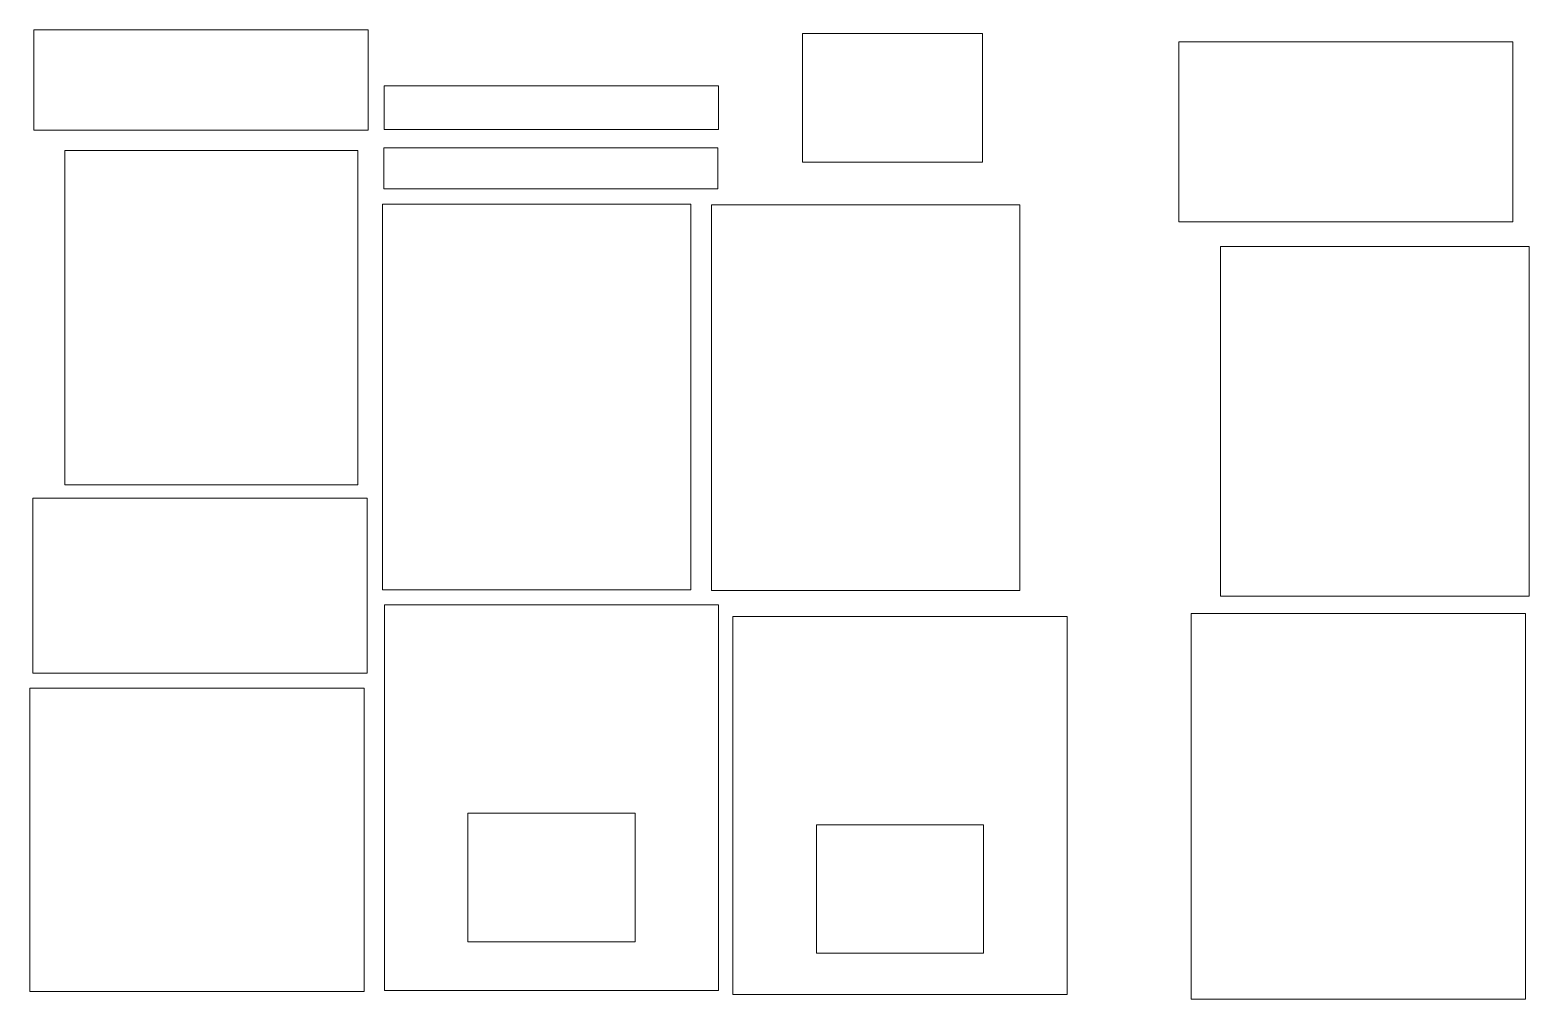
# Model space of a CAD drawing. Header units: millimetres. Extents: x 7 to 590, y 4 to 381.
import ezdxf

# ---------------------------------------------------------------- set-up
doc = ezdxf.new("R2010")
doc.units = ezdxf.units.MM

msp = doc.modelspace()

# ---------------------------------------------------------------- linework, layer by layer
at = {"color": 7, "linetype": 'Continuous', "lineweight": 15}
for p, q in [((138.79, 380.75), (8.79, 380.75)), ((8.79, 380.75), (8.79, 341.75)), ((138.79, 341.75), (138.79, 380.75)), ((307.77, 379.37), (307.77, 329.37)), ((377.77, 379.37), (307.77, 379.37)), ((377.77, 329.37), (377.77, 379.37)), ((454.06, 376.09), (454.06, 306.09)), ((584.06, 376.09), (454.06, 376.09)), ((584.06, 306.09), (584.06, 376.09)), ((145.05, 359.01), (145.05, 342.01)), ((275.05, 359.01), (145.05, 359.01)), ((275.05, 342.01), (275.05, 359.01)), ((8.79, 341.75), (138.79, 341.75)), ((145.05, 342.01), (275.05, 342.01)), ((20.85, 333.8), (20.85, 203.8)), ((134.85, 333.8), (20.85, 333.8)), ((134.85, 203.8), (134.85, 333.8)), ((144.87, 334.94), (144.87, 318.94)), ((274.87, 334.94), (144.87, 334.94)), ((274.87, 318.94), (274.87, 334.94)), ((307.77, 329.37), (377.77, 329.37)), ((144.87, 318.94), (274.87, 318.94)), ((264.39, 313.02), (144.39, 313.02)), ((144.39, 313.02), (144.39, 163.02)), ((264.39, 163.02), (264.39, 313.02)), ((392.33, 312.73), (272.33, 312.73)), ((272.33, 312.73), (272.33, 162.73)), ((392.33, 162.73), (392.33, 312.73)), ((454.06, 306.09), (584.06, 306.09)), ((590.32, 296.54), (470.32, 296.54)), ((470.32, 296.54), (470.32, 160.54)), ((590.32, 160.54), (590.32, 296.54)), ((138.41, 198.6), (8.41, 198.6)), ((8.41, 198.6), (8.41, 130.6)), ((20.85, 203.8), (134.85, 203.8)), ((138.41, 130.6), (138.41, 198.6)), ((144.39, 163.02), (264.39, 163.02)), ((272.33, 162.73), (392.33, 162.73)), ((470.32, 160.54), (590.32, 160.54)), ((275.15, 157.07), (145.15, 157.07)), ((145.15, 157.07), (145.15, 7.07)), ((275.15, 7.07), (275.15, 157.07)), ((410.64, 152.56), (280.64, 152.56)), ((280.64, 152.56), (280.64, 5.56)), ((410.64, 5.56), (410.64, 152.56)), ((458.9, 153.78), (458.9, 3.78)), ((588.9, 153.78), (458.9, 153.78)), ((588.9, 3.78), (588.9, 153.78)), ((8.41, 130.6), (138.41, 130.6)), ((137.3, 124.66), (7.3, 124.66)), ((7.3, 124.66), (7.3, 6.66)), ((137.3, 6.66), (137.3, 124.66)), ((242.65, 76.07), (177.65, 76.07)), ((177.65, 76.07), (177.65, 26.07)), ((242.65, 26.07), (242.65, 76.07)), ((378.14, 71.56), (313.14, 71.56)), ((313.14, 71.56), (313.14, 21.56)), ((378.14, 21.56), (378.14, 71.56)), ((177.65, 26.07), (242.65, 26.07)), ((313.14, 21.56), (378.14, 21.56)), ((7.3, 6.66), (137.3, 6.66)), ((145.15, 7.07), (275.15, 7.07)), ((280.64, 5.56), (410.64, 5.56)), ((458.9, 3.78), (588.9, 3.78))]:
    msp.add_line(p, q, dxfattribs=at)

doc.saveas('drawing.dxf')
